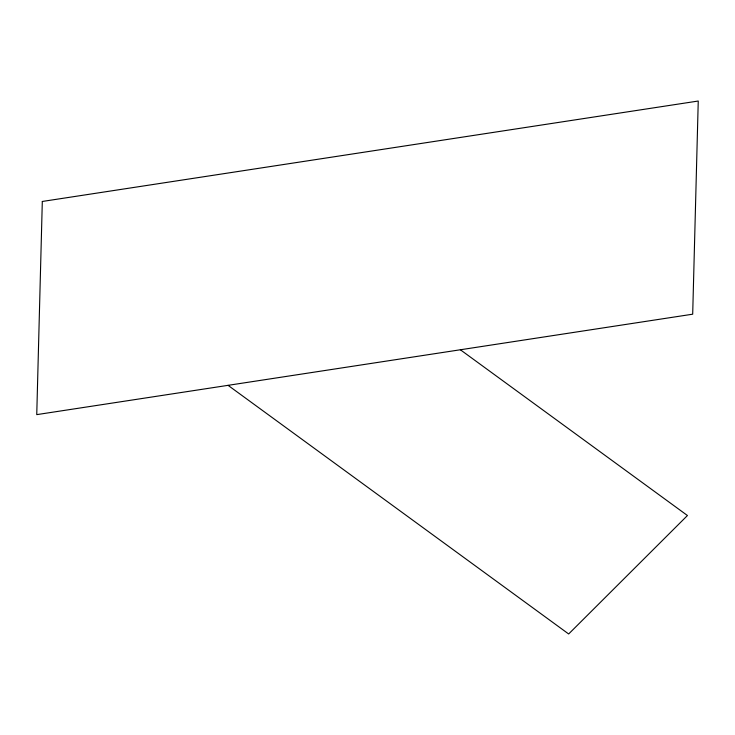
<?xml version="1.0" encoding="UTF-8"?>
<svg xmlns="http://www.w3.org/2000/svg" width="735" height="735" viewBox="0 0 735 735"><rect width="100%" height="100%" fill="white"/><g stroke="black" fill="none" stroke-linecap="round" stroke-linejoin="round"><path stroke-width="1.1" d="M460.376 349.768L687.445 515.52L568.66 633.974L228.061 385.342M42.308 201.463L36.75 414.632L692.692 314.194L698.25 101.026L42.308 201.463"/></g></svg>
